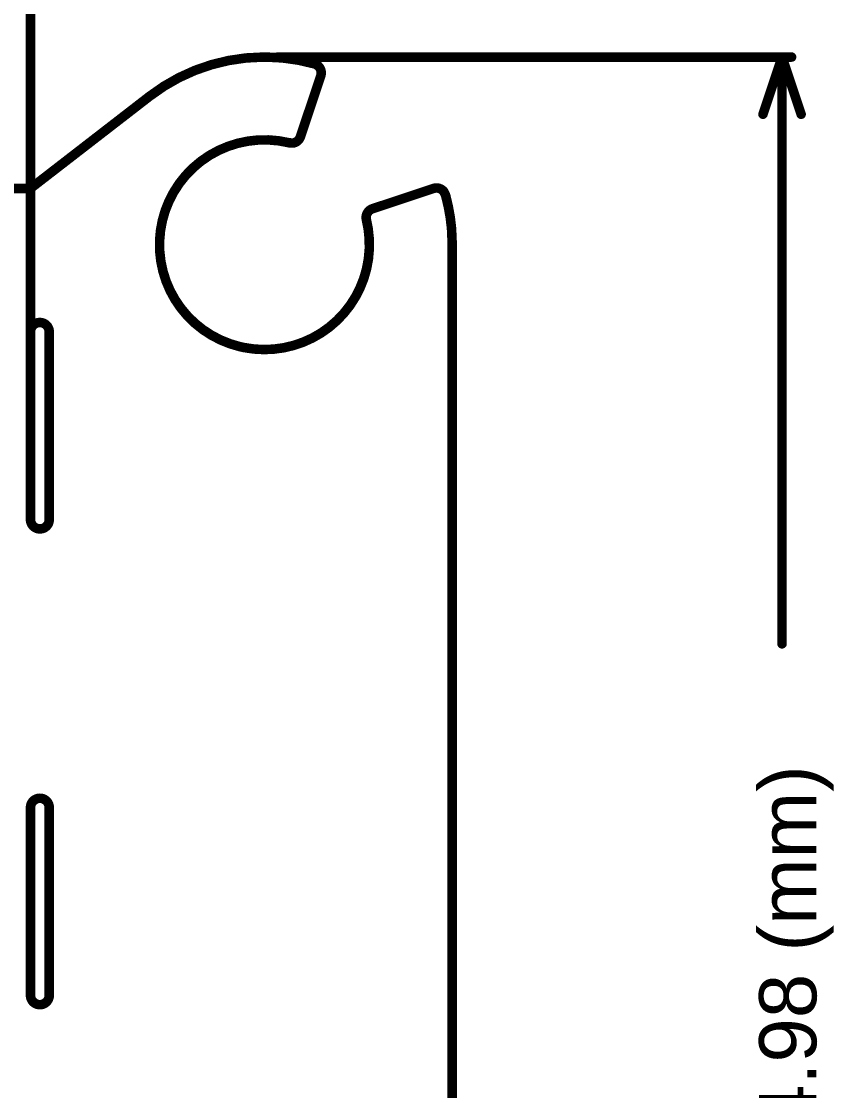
# Model space of a CAD drawing. Header units: inches. Extents: x -22 to 5433, y -13 to 5447.
# Drawn here: x 67.07 to 88.7, y 10.45 to 38.95 of the extents above; entities that cross this region are included whole.
import ezdxf

# ---------------------------------------------------------------- set-up
doc = ezdxf.new("R2010")
doc.units = ezdxf.units.IN
for name, color, linetype in [('Board_outline', 216, 'Continuous'), ('Multi-Layer', 9, 'Continuous'), ('Top Overlay', 2, 'Continuous')]:
    doc.layers.add(name, color=color, linetype=linetype)
doc.styles.add('Arial', font='', dxfattribs={"height": 0.2})
doc.styles.get('Arial').set_extended_font_data('Arial')

msp = doc.modelspace()

# ---------------------------------------------------------------- linework, layer by layer
at = {"layer": 'Board_outline'}
for points in [[(70.481, 36.949, 0.254, 0.254, -0.164877), (73.516, 37.995, 0.254, 0.254, 0)], [(70.481, 36.949, 0.254, 0.254, -0.164877), (73.516, 37.995, 0.254, 0.254, 0)], [(73.516, 37.995, 0.254, 0.254, 0), (73.542, 37.995, 0.254, 0.254, 0)], [(73.516, 37.995, 0.254, 0.254, 0), (73.542, 37.995, 0.254, 0.254, 0)], [(73.542, 37.995, 0.254, 0.254, 0), (73.588, 37.995, 0.254, 0.254, 0)], [(73.542, 37.995, 0.254, 0.254, 0), (73.588, 37.995, 0.254, 0.254, 0)], [(73.588, 37.995, 0.254, 0.254, -0.06554), (74.88, 37.812, 0.254, 0.254, 0)], [(73.588, 37.995, 0.254, 0.254, -0.06554), (74.88, 37.812, 0.254, 0.254, 0)], [(74.88, 37.812, 0.254, 0.254, 0), (74.884, 37.811, 0.254, 0.254, 0)], [(74.88, 37.812, 0.254, 0.254, 0), (74.88, 37.812, 0.254, 0.254, 0)], [(74.88, 37.812, 0.254, 0.254, 0), (74.884, 37.811, 0.254, 0.254, 0)], [(74.88, 37.812, 0.254, 0.254, 0), (74.88, 37.812, 0.254, 0.254, 0)], [(74.884, 37.811, 0.254, 0.254, -0.004245), (74.96, 37.769, 0.254, 0.254, 0)], [(74.884, 37.811, 0.254, 0.254, -0.004245), (74.96, 37.769, 0.254, 0.254, 0)], [(74.96, 37.769, 0.254, 0.254, 0), (74.976, 37.755, 0.254, 0.254, 0)], [(74.96, 37.769, 0.254, 0.254, 0), (74.976, 37.755, 0.254, 0.254, 0)], [(74.5, 35.873, 0.254, 0.254, 0), (75.04, 37.494, 0.254, 0.254, 0)], [(74.5, 35.873, 0.254, 0.254, 0), (75.04, 37.494, 0.254, 0.254, 0)], [(74.976, 37.755, 0.254, 0.254, -0.267954), (75.046, 37.515, 0.254, 0.254, 0)], [(74.976, 37.755, 0.254, 0.254, -0.267954), (75.046, 37.515, 0.254, 0.254, 0)], [(75.04, 37.494, 0.254, 0.254, 0), (75.046, 37.515, 0.254, 0.254, 0)], [(75.04, 37.494, 0.254, 0.254, 0), (75.046, 37.515, 0.254, 0.254, 0)], [(67.311, 34.495, 0.254, 0.254, 0), (70.481, 36.949, 0.254, 0.254, 0)], [(67.311, 34.495, 0.254, 0.254, 0), (70.481, 36.949, 0.254, 0.254, 0)], [(72.893, 30.277, 0.254, 0.254, -0.999997), (74.19, 35.713, 0.254, 0.254, 0)], [(72.893, 30.277, 0.254, 0.254, -0.999997), (74.19, 35.713, 0.254, 0.254, 0)], [(74.494, 35.857, 0.254, 0.254, -0.244699), (74.318, 35.708, 0.254, 0.254, 0)], [(74.494, 35.857, 0.254, 0.254, -0.244699), (74.318, 35.708, 0.254, 0.254, 0)], [(74.494, 35.857, 0.254, 0.254, 0), (74.5, 35.873, 0.254, 0.254, 0)], [(74.494, 35.857, 0.254, 0.254, 0), (74.5, 35.873, 0.254, 0.254, 0)], [(74.19, 35.713, 0.254, 0.254, 0), (74.21, 35.708, 0.254, 0.254, 0)], [(74.19, 35.713, 0.254, 0.254, 0), (74.21, 35.708, 0.254, 0.254, 0)], [(74.21, 35.708, 0.254, 0.254, -0.007559), (74.297, 35.705, 0.254, 0.254, 0)], [(74.21, 35.708, 0.254, 0.254, -0.007559), (74.297, 35.705, 0.254, 0.254, 0)], [(74.297, 35.705, 0.254, 0.254, 0), (74.318, 35.708, 0.254, 0.254, 0)], [(74.297, 35.705, 0.254, 0.254, 0), (74.318, 35.708, 0.254, 0.254, 0)], [(-4.689, 34.495, 0.254, 0.254, 0), (67.311, 34.495, 0.254, 0.254, 0)], [(-4.689, 34.495, 0.254, 0.254, 0), (67.311, 34.495, 0.254, 0.254, 0)], [(76.42, 33.954, 0.254, 0.254, 0), (78.042, 34.494, 0.254, 0.254, 0)], [(76.42, 33.954, 0.254, 0.254, 0), (78.042, 34.494, 0.254, 0.254, 0)], [(78.042, 34.494, 0.254, 0.254, 0), (78.06, 34.499, 0.254, 0.254, 0)], [(78.042, 34.494, 0.254, 0.254, 0), (78.06, 34.499, 0.254, 0.254, 0)], [(78.06, 34.499, 0.254, 0.254, -0.267956), (78.3, 34.431, 0.254, 0.254, 0)], [(78.06, 34.499, 0.254, 0.254, -0.267956), (78.3, 34.431, 0.254, 0.254, 0)], [(78.3, 34.431, 0.254, 0.254, 0), (78.315, 34.415, 0.254, 0.254, 0)], [(78.3, 34.431, 0.254, 0.254, 0), (78.315, 34.415, 0.254, 0.254, 0)], [(78.315, 34.415, 0.254, 0.254, -0.005327), (78.363, 34.318, 0.254, 0.254, 0)], [(78.315, 34.415, 0.254, 0.254, -0.005327), (78.363, 34.318, 0.254, 0.254, 0)], [(78.363, 34.318, 0.254, 0.254, 0), (78.371, 34.288, 0.254, 0.254, 0)], [(78.363, 34.318, 0.254, 0.254, 0), (78.371, 34.288, 0.254, 0.254, 0)], [(78.371, 34.288, 0.254, 0.254, -0.043661), (78.523, 33.43, 0.254, 0.254, 0)], [(78.371, 34.288, 0.254, 0.254, -0.043661), (78.523, 33.43, 0.254, 0.254, 0)], [(76.256, 33.659, 0.254, 0.254, -0.363969), (76.399, 33.946, 0.254, 0.254, 0)], [(76.256, 33.659, 0.254, 0.254, -0.363969), (76.399, 33.946, 0.254, 0.254, 0)], [(76.399, 33.946, 0.254, 0.254, 0), (76.42, 33.954, 0.254, 0.254, 0)], [(76.399, 33.946, 0.254, 0.254, 0), (76.42, 33.954, 0.254, 0.254, 0)], [(76.256, 33.659, 0.254, 0.254, 0), (76.256, 33.658, 0.254, 0.254, 0)], [(76.256, 33.659, 0.254, 0.254, 0), (76.256, 33.658, 0.254, 0.254, 0)], [(76.256, 33.658, 0.254, 0.254, 0), (76.303, 33.419, 0.254, 0.254, 0)], [(76.256, 33.658, 0.254, 0.254, 0), (76.303, 33.419, 0.254, 0.254, 0)], [(76.303, 33.419, 0.254, 0.254, -0.520567), (72.995, 30.255, 0.254, 0.254, 0)], [(76.303, 33.419, 0.254, 0.254, -0.520567), (72.995, 30.255, 0.254, 0.254, 0)], [(78.523, 33.43, 0.254, 0.254, 0), (78.542, 32.995, 0.254, 0.254, 0)], [(78.523, 33.43, 0.254, 0.254, 0), (78.542, 32.995, 0.254, 0.254, 0)], [(78.541, -1.95, 0.254, 0.254, 0), (78.542, 32.995, 0.254, 0.254, 0)], [(78.541, -1.95, 0.254, 0.254, 0), (78.542, 32.995, 0.254, 0.254, 0)], [(67.311, 30.672, 0.254, 0.254, -1), (67.811, 30.672, 0.254, 0.254, 0)], [(67.311, 25.672, 0.254, 0.254, 0), (67.311, 30.672, 0.254, 0.254, 0)], [(67.811, 25.672, 0.254, 0.254, 0), (67.811, 30.672, 0.254, 0.254, 0)], [(72.893, 30.277, 0.254, 0.254, 0), (72.995, 30.255, 0.254, 0.254, 0)], [(72.893, 30.277, 0.254, 0.254, 0), (72.995, 30.255, 0.254, 0.254, 0)], [(67.811, 25.672, 0.254, 0.254, -1), (67.311, 25.672, 0.254, 0.254, 0)], [(67.311, 17.995, 0.254, 0.254, -1), (67.811, 17.995, 0.254, 0.254, 0)], [(67.311, 12.995, 0.254, 0.254, 0), (67.311, 17.995, 0.254, 0.254, 0)], [(67.811, 12.995, 0.254, 0.254, 0), (67.811, 17.995, 0.254, 0.254, 0)], [(67.811, 12.995, 0.254, 0.254, -1), (67.311, 12.995, 0.254, 0.254, 0)]]:
    msp.add_lwpolyline(points, format="xyseb", dxfattribs=at)
for points in [[(73.453, 37.995, 0.127, 0.127, 1), (73.58, 37.995, 0.127, 0.127, 1)], [(73.453, 37.995, 0.127, 0.127, 1), (73.58, 37.995, 0.127, 0.127, 1)], [(73.453, 37.995, 0.127, 0.127, 1), (73.58, 37.995, 0.127, 0.127, 1)], [(73.453, 37.995, 0.127, 0.127, 1), (73.58, 37.995, 0.127, 0.127, 1)], [(73.478, 37.995, 0.127, 0.127, 1), (73.605, 37.995, 0.127, 0.127, 1)], [(73.478, 37.995, 0.127, 0.127, 1), (73.605, 37.995, 0.127, 0.127, 1)], [(73.478, 37.995, 0.127, 0.127, 1), (73.605, 37.995, 0.127, 0.127, 1)], [(73.478, 37.995, 0.127, 0.127, 1), (73.605, 37.995, 0.127, 0.127, 1)], [(73.525, 37.995, 0.127, 0.127, 1), (73.652, 37.995, 0.127, 0.127, 1)], [(73.525, 37.995, 0.127, 0.127, 1), (73.652, 37.995, 0.127, 0.127, 1)], [(73.525, 37.995, 0.127, 0.127, 1), (73.652, 37.995, 0.127, 0.127, 1)], [(73.525, 37.995, 0.127, 0.127, 1), (73.652, 37.995, 0.127, 0.127, 1)], [(74.817, 37.812, 0.127, 0.127, 1), (74.944, 37.812, 0.127, 0.127, 1)], [(74.817, 37.812, 0.127, 0.127, 1), (74.944, 37.812, 0.127, 0.127, 1)], [(74.817, 37.812, 0.127, 0.127, 1), (74.944, 37.812, 0.127, 0.127, 1)], [(74.817, 37.812, 0.127, 0.127, 1), (74.944, 37.812, 0.127, 0.127, 1)], [(74.817, 37.812, 0.127, 0.127, 1), (74.944, 37.812, 0.127, 0.127, 1)], [(74.817, 37.812, 0.127, 0.127, 1), (74.944, 37.812, 0.127, 0.127, 1)], [(74.817, 37.812, 0.127, 0.127, 1), (74.944, 37.812, 0.127, 0.127, 1)], [(74.817, 37.812, 0.127, 0.127, 1), (74.944, 37.812, 0.127, 0.127, 1)], [(74.82, 37.811, 0.127, 0.127, 1), (74.947, 37.811, 0.127, 0.127, 1)], [(74.82, 37.811, 0.127, 0.127, 1), (74.947, 37.811, 0.127, 0.127, 1)], [(74.82, 37.811, 0.127, 0.127, 1), (74.947, 37.811, 0.127, 0.127, 1)], [(74.82, 37.811, 0.127, 0.127, 1), (74.947, 37.811, 0.127, 0.127, 1)], [(74.896, 37.769, 0.127, 0.127, 1), (75.023, 37.769, 0.127, 0.127, 1)], [(74.896, 37.769, 0.127, 0.127, 1), (75.023, 37.769, 0.127, 0.127, 1)], [(74.896, 37.769, 0.127, 0.127, 1), (75.023, 37.769, 0.127, 0.127, 1)], [(74.896, 37.769, 0.127, 0.127, 1), (75.023, 37.769, 0.127, 0.127, 1)], [(74.913, 37.755, 0.127, 0.127, 1), (75.04, 37.755, 0.127, 0.127, 1)], [(74.913, 37.755, 0.127, 0.127, 1), (75.04, 37.755, 0.127, 0.127, 1)], [(74.913, 37.755, 0.127, 0.127, 1), (75.04, 37.755, 0.127, 0.127, 1)], [(74.913, 37.755, 0.127, 0.127, 1), (75.04, 37.755, 0.127, 0.127, 1)], [(74.977, 37.494, 0.127, 0.127, 1), (75.104, 37.494, 0.127, 0.127, 1)], [(74.977, 37.494, 0.127, 0.127, 1), (75.104, 37.494, 0.127, 0.127, 1)], [(74.977, 37.494, 0.127, 0.127, 1), (75.104, 37.494, 0.127, 0.127, 1)], [(74.977, 37.494, 0.127, 0.127, 1), (75.104, 37.494, 0.127, 0.127, 1)], [(74.983, 37.515, 0.127, 0.127, 1), (75.11, 37.515, 0.127, 0.127, 1)], [(74.983, 37.515, 0.127, 0.127, 1), (75.11, 37.515, 0.127, 0.127, 1)], [(74.983, 37.515, 0.127, 0.127, 1), (75.11, 37.515, 0.127, 0.127, 1)], [(74.983, 37.515, 0.127, 0.127, 1), (75.11, 37.515, 0.127, 0.127, 1)], [(70.418, 36.949, 0.127, 0.127, 1), (70.545, 36.949, 0.127, 0.127, 1)], [(70.418, 36.949, 0.127, 0.127, 1), (70.545, 36.949, 0.127, 0.127, 1)], [(70.418, 36.949, 0.127, 0.127, 1), (70.545, 36.949, 0.127, 0.127, 1)], [(70.418, 36.949, 0.127, 0.127, 1), (70.545, 36.949, 0.127, 0.127, 1)], [(74.431, 35.857, 0.127, 0.127, 1), (74.558, 35.857, 0.127, 0.127, 1)], [(74.431, 35.857, 0.127, 0.127, 1), (74.558, 35.857, 0.127, 0.127, 1)], [(74.431, 35.857, 0.127, 0.127, 1), (74.558, 35.857, 0.127, 0.127, 1)], [(74.431, 35.857, 0.127, 0.127, 1), (74.558, 35.857, 0.127, 0.127, 1)], [(74.437, 35.873, 0.127, 0.127, 1), (74.564, 35.873, 0.127, 0.127, 1)], [(74.437, 35.873, 0.127, 0.127, 1), (74.564, 35.873, 0.127, 0.127, 1)], [(74.437, 35.873, 0.127, 0.127, 1), (74.564, 35.873, 0.127, 0.127, 1)], [(74.437, 35.873, 0.127, 0.127, 1), (74.564, 35.873, 0.127, 0.127, 1)], [(74.127, 35.713, 0.127, 0.127, 1), (74.254, 35.713, 0.127, 0.127, 1)], [(74.127, 35.713, 0.127, 0.127, 1), (74.254, 35.713, 0.127, 0.127, 1)], [(74.127, 35.713, 0.127, 0.127, 1), (74.254, 35.713, 0.127, 0.127, 1)], [(74.127, 35.713, 0.127, 0.127, 1), (74.254, 35.713, 0.127, 0.127, 1)], [(74.147, 35.708, 0.127, 0.127, 1), (74.274, 35.708, 0.127, 0.127, 1)], [(74.147, 35.708, 0.127, 0.127, 1), (74.274, 35.708, 0.127, 0.127, 1)], [(74.147, 35.708, 0.127, 0.127, 1), (74.274, 35.708, 0.127, 0.127, 1)], [(74.147, 35.708, 0.127, 0.127, 1), (74.274, 35.708, 0.127, 0.127, 1)], [(74.233, 35.705, 0.127, 0.127, 1), (74.36, 35.705, 0.127, 0.127, 1)], [(74.233, 35.705, 0.127, 0.127, 1), (74.36, 35.705, 0.127, 0.127, 1)], [(74.233, 35.705, 0.127, 0.127, 1), (74.36, 35.705, 0.127, 0.127, 1)], [(74.233, 35.705, 0.127, 0.127, 1), (74.36, 35.705, 0.127, 0.127, 1)], [(74.255, 35.708, 0.127, 0.127, 1), (74.382, 35.708, 0.127, 0.127, 1)], [(74.255, 35.708, 0.127, 0.127, 1), (74.382, 35.708, 0.127, 0.127, 1)], [(74.255, 35.708, 0.127, 0.127, 1), (74.382, 35.708, 0.127, 0.127, 1)], [(74.255, 35.708, 0.127, 0.127, 1), (74.382, 35.708, 0.127, 0.127, 1)], [(67.247, 34.495, 0.127, 0.127, 1), (67.374, 34.495, 0.127, 0.127, 1)], [(67.247, 34.495, 0.127, 0.127, 1), (67.374, 34.495, 0.127, 0.127, 1)], [(67.247, 34.495, 0.127, 0.127, 1), (67.374, 34.495, 0.127, 0.127, 1)], [(67.247, 34.495, 0.127, 0.127, 1), (67.374, 34.495, 0.127, 0.127, 1)], [(77.978, 34.494, 0.127, 0.127, 1), (78.105, 34.494, 0.127, 0.127, 1)], [(77.978, 34.494, 0.127, 0.127, 1), (78.105, 34.494, 0.127, 0.127, 1)], [(77.978, 34.494, 0.127, 0.127, 1), (78.105, 34.494, 0.127, 0.127, 1)], [(77.978, 34.494, 0.127, 0.127, 1), (78.105, 34.494, 0.127, 0.127, 1)], [(77.996, 34.499, 0.127, 0.127, 1), (78.123, 34.499, 0.127, 0.127, 1)], [(77.996, 34.499, 0.127, 0.127, 1), (78.123, 34.499, 0.127, 0.127, 1)], [(77.996, 34.499, 0.127, 0.127, 1), (78.123, 34.499, 0.127, 0.127, 1)], [(77.996, 34.499, 0.127, 0.127, 1), (78.123, 34.499, 0.127, 0.127, 1)], [(78.237, 34.431, 0.127, 0.127, 1), (78.364, 34.431, 0.127, 0.127, 1)], [(78.237, 34.431, 0.127, 0.127, 1), (78.364, 34.431, 0.127, 0.127, 1)], [(78.237, 34.431, 0.127, 0.127, 1), (78.364, 34.431, 0.127, 0.127, 1)], [(78.237, 34.431, 0.127, 0.127, 1), (78.364, 34.431, 0.127, 0.127, 1)], [(78.251, 34.415, 0.127, 0.127, 1), (78.378, 34.415, 0.127, 0.127, 1)], [(78.251, 34.415, 0.127, 0.127, 1), (78.378, 34.415, 0.127, 0.127, 1)], [(78.251, 34.415, 0.127, 0.127, 1), (78.378, 34.415, 0.127, 0.127, 1)], [(78.251, 34.415, 0.127, 0.127, 1), (78.378, 34.415, 0.127, 0.127, 1)], [(78.3, 34.318, 0.127, 0.127, 1), (78.427, 34.318, 0.127, 0.127, 1)], [(78.3, 34.318, 0.127, 0.127, 1), (78.427, 34.318, 0.127, 0.127, 1)], [(78.3, 34.318, 0.127, 0.127, 1), (78.427, 34.318, 0.127, 0.127, 1)], [(78.3, 34.318, 0.127, 0.127, 1), (78.427, 34.318, 0.127, 0.127, 1)], [(78.308, 34.288, 0.127, 0.127, 1), (78.435, 34.288, 0.127, 0.127, 1)], [(78.308, 34.288, 0.127, 0.127, 1), (78.435, 34.288, 0.127, 0.127, 1)], [(78.308, 34.288, 0.127, 0.127, 1), (78.435, 34.288, 0.127, 0.127, 1)], [(78.308, 34.288, 0.127, 0.127, 1), (78.435, 34.288, 0.127, 0.127, 1)], [(76.336, 33.946, 0.127, 0.127, 1), (76.463, 33.946, 0.127, 0.127, 1)], [(76.336, 33.946, 0.127, 0.127, 1), (76.463, 33.946, 0.127, 0.127, 1)], [(76.336, 33.946, 0.127, 0.127, 1), (76.463, 33.946, 0.127, 0.127, 1)], [(76.336, 33.946, 0.127, 0.127, 1), (76.463, 33.946, 0.127, 0.127, 1)], [(76.356, 33.954, 0.127, 0.127, 1), (76.483, 33.954, 0.127, 0.127, 1)], [(76.356, 33.954, 0.127, 0.127, 1), (76.483, 33.954, 0.127, 0.127, 1)], [(76.356, 33.954, 0.127, 0.127, 1), (76.483, 33.954, 0.127, 0.127, 1)], [(76.356, 33.954, 0.127, 0.127, 1), (76.483, 33.954, 0.127, 0.127, 1)], [(76.192, 33.659, 0.127, 0.127, 1), (76.319, 33.659, 0.127, 0.127, 1)], [(76.192, 33.659, 0.127, 0.127, 1), (76.319, 33.659, 0.127, 0.127, 1)], [(76.192, 33.659, 0.127, 0.127, 1), (76.319, 33.659, 0.127, 0.127, 1)], [(76.192, 33.659, 0.127, 0.127, 1), (76.319, 33.659, 0.127, 0.127, 1)], [(76.192, 33.658, 0.127, 0.127, 1), (76.319, 33.658, 0.127, 0.127, 1)], [(76.192, 33.658, 0.127, 0.127, 1), (76.319, 33.658, 0.127, 0.127, 1)], [(76.192, 33.658, 0.127, 0.127, 1), (76.319, 33.658, 0.127, 0.127, 1)], [(76.192, 33.658, 0.127, 0.127, 1), (76.319, 33.658, 0.127, 0.127, 1)], [(76.24, 33.419, 0.127, 0.127, 1), (76.367, 33.419, 0.127, 0.127, 1)], [(76.24, 33.419, 0.127, 0.127, 1), (76.367, 33.419, 0.127, 0.127, 1)], [(76.24, 33.419, 0.127, 0.127, 1), (76.367, 33.419, 0.127, 0.127, 1)], [(76.24, 33.419, 0.127, 0.127, 1), (76.367, 33.419, 0.127, 0.127, 1)], [(78.459, 33.43, 0.127, 0.127, 1), (78.586, 33.43, 0.127, 0.127, 1)], [(78.459, 33.43, 0.127, 0.127, 1), (78.586, 33.43, 0.127, 0.127, 1)], [(78.459, 33.43, 0.127, 0.127, 1), (78.586, 33.43, 0.127, 0.127, 1)], [(78.459, 33.43, 0.127, 0.127, 1), (78.586, 33.43, 0.127, 0.127, 1)], [(78.478, 32.995, 0.127, 0.127, 1), (78.605, 32.995, 0.127, 0.127, 1)], [(78.478, 32.995, 0.127, 0.127, 1), (78.605, 32.995, 0.127, 0.127, 1)], [(78.478, 32.995, 0.127, 0.127, 1), (78.605, 32.995, 0.127, 0.127, 1)], [(78.478, 32.995, 0.127, 0.127, 1), (78.605, 32.995, 0.127, 0.127, 1)], [(67.247, 30.672, 0.127, 0.127, 1), (67.374, 30.672, 0.127, 0.127, 1)], [(67.247, 30.672, 0.127, 0.127, 1), (67.374, 30.672, 0.127, 0.127, 1)], [(67.747, 30.672, 0.127, 0.127, 1), (67.874, 30.672, 0.127, 0.127, 1)], [(67.747, 30.672, 0.127, 0.127, 1), (67.874, 30.672, 0.127, 0.127, 1)], [(72.829, 30.277, 0.127, 0.127, 1), (72.956, 30.277, 0.127, 0.127, 1)], [(72.829, 30.277, 0.127, 0.127, 1), (72.956, 30.277, 0.127, 0.127, 1)], [(72.829, 30.277, 0.127, 0.127, 1), (72.956, 30.277, 0.127, 0.127, 1)], [(72.829, 30.277, 0.127, 0.127, 1), (72.956, 30.277, 0.127, 0.127, 1)], [(72.932, 30.255, 0.127, 0.127, 1), (73.059, 30.255, 0.127, 0.127, 1)], [(72.932, 30.255, 0.127, 0.127, 1), (73.059, 30.255, 0.127, 0.127, 1)], [(72.932, 30.255, 0.127, 0.127, 1), (73.059, 30.255, 0.127, 0.127, 1)], [(72.932, 30.255, 0.127, 0.127, 1), (73.059, 30.255, 0.127, 0.127, 1)], [(67.247, 25.672, 0.127, 0.127, 1), (67.374, 25.672, 0.127, 0.127, 1)], [(67.247, 25.672, 0.127, 0.127, 1), (67.374, 25.672, 0.127, 0.127, 1)], [(67.747, 25.672, 0.127, 0.127, 1), (67.874, 25.672, 0.127, 0.127, 1)], [(67.747, 25.672, 0.127, 0.127, 1), (67.874, 25.672, 0.127, 0.127, 1)], [(67.247, 17.995, 0.127, 0.127, 1), (67.374, 17.995, 0.127, 0.127, 1)], [(67.247, 17.995, 0.127, 0.127, 1), (67.374, 17.995, 0.127, 0.127, 1)], [(67.747, 17.995, 0.127, 0.127, 1), (67.874, 17.995, 0.127, 0.127, 1)], [(67.747, 17.995, 0.127, 0.127, 1), (67.874, 17.995, 0.127, 0.127, 1)], [(67.247, 12.995, 0.127, 0.127, 1), (67.374, 12.995, 0.127, 0.127, 1)], [(67.247, 12.995, 0.127, 0.127, 1), (67.374, 12.995, 0.127, 0.127, 1)], [(67.747, 12.995, 0.127, 0.127, 1), (67.874, 12.995, 0.127, 0.127, 1)], [(67.747, 12.995, 0.127, 0.127, 1), (67.874, 12.995, 0.127, 0.127, 1)]]:
    msp.add_lwpolyline(points, format="xyseb", close=True, dxfattribs=at)
at = {"layer": 'Multi-Layer'}
for p, q in [((67.349, 30.814), (67.311, 30.722)), ((67.419, 30.884), (67.349, 30.814)), ((67.511, 30.922), (67.419, 30.884)), ((67.61, 30.922), (67.511, 30.922)), ((67.702, 30.884), (67.61, 30.922)), ((67.773, 30.814), (67.702, 30.884)), ((67.811, 30.722), (67.773, 30.814)), ((67.311, 30.722), (67.311, 30.672)), ((67.311, 30.672), (67.311, 25.672)), ((67.311, 30.672), (67.311, 30.672)), ((67.811, 30.672), (67.811, 30.722)), ((67.811, 25.672), (67.811, 30.672)), ((67.311, 25.672), (67.311, 25.622)), ((67.811, 25.622), (67.811, 25.672)), ((67.811, 25.672), (67.811, 25.672)), ((67.311, 25.622), (67.349, 25.531)), ((67.349, 25.531), (67.419, 25.46)), ((67.419, 25.46), (67.511, 25.422)), ((67.511, 25.422), (67.61, 25.422)), ((67.61, 25.422), (67.702, 25.46)), ((67.702, 25.46), (67.773, 25.531)), ((67.773, 25.531), (67.811, 25.622)), ((67.511, 18.245), (67.419, 18.207)), ((67.61, 18.245), (67.511, 18.245)), ((67.702, 18.207), (67.61, 18.245)), ((67.349, 18.137), (67.311, 18.045)), ((67.311, 18.045), (67.311, 17.995)), ((67.311, 17.995), (67.311, 12.995)), ((67.311, 17.995), (67.311, 17.995)), ((67.419, 18.207), (67.349, 18.137)), ((67.773, 18.137), (67.702, 18.207)), ((67.811, 18.045), (67.773, 18.137)), ((67.811, 17.995), (67.811, 18.045)), ((67.811, 12.995), (67.811, 17.995)), ((67.311, 12.995), (67.311, 12.945)), ((67.311, 12.945), (67.349, 12.853)), ((67.349, 12.853), (67.419, 12.783)), ((67.702, 12.783), (67.773, 12.853)), ((67.773, 12.853), (67.811, 12.945)), ((67.811, 12.945), (67.811, 12.995)), ((67.811, 12.995), (67.811, 12.995)), ((67.419, 12.783), (67.511, 12.745)), ((67.511, 12.745), (67.61, 12.745)), ((67.61, 12.745), (67.702, 12.783))]:
    msp.add_line(p, q, dxfattribs=at)
at = {"layer": 'Top Overlay'}
for points in [[(67.311, 26.053, 0.254, 0.254, 0), (67.311, 51.265, 0.254, 0.254, 0)], [(73.897, 37.995, 0.254, 0.254, 0), (87.578, 37.995, 0.254, 0.254, 0)], [(86.816, 36.471, 0.254, 0.254, 0), (87.324, 37.995, 0.254, 0.254, 0)], [(87.324, 37.995, 0.254, 0.254, 0), (87.832, 36.471, 0.254, 0.254, 0)], [(87.324, 22.36, 0.254, 0.254, 0), (87.324, 37.995, 0.254, 0.254, 0)]]:
    msp.add_lwpolyline(points, format="xyseb", dxfattribs=at)
for points in [[(73.834, 37.995, 0.127, 0.127, 1), (73.961, 37.995, 0.127, 0.127, 1)], [(87.261, 37.995, 0.127, 0.127, 1), (87.388, 37.995, 0.127, 0.127, 1)], [(87.261, 37.995, 0.127, 0.127, 1), (87.388, 37.995, 0.127, 0.127, 1)], [(87.261, 37.995, 0.127, 0.127, 1), (87.388, 37.995, 0.127, 0.127, 1)], [(87.515, 37.995, 0.127, 0.127, 1), (87.642, 37.995, 0.127, 0.127, 1)], [(86.753, 36.471, 0.127, 0.127, 1), (86.88, 36.471, 0.127, 0.127, 1)], [(87.769, 36.471, 0.127, 0.127, 1), (87.896, 36.471, 0.127, 0.127, 1)], [(67.247, 26.053, 0.127, 0.127, 1), (67.374, 26.053, 0.127, 0.127, 1)], [(87.261, 22.36, 0.127, 0.127, 1), (87.388, 22.36, 0.127, 0.127, 1)]]:
    msp.add_lwpolyline(points, format="xyseb", close=True, dxfattribs=at)

# ---------------------------------------------------------------- texts
at = {"layer": 'Top Overlay', "style": 'Arial'}
msp.add_text('44.98 (mm)', height=1.524, rotation=90, dxfattribs=at).set_placement((88.238, 8.242))

doc.saveas('drawing.dxf')
